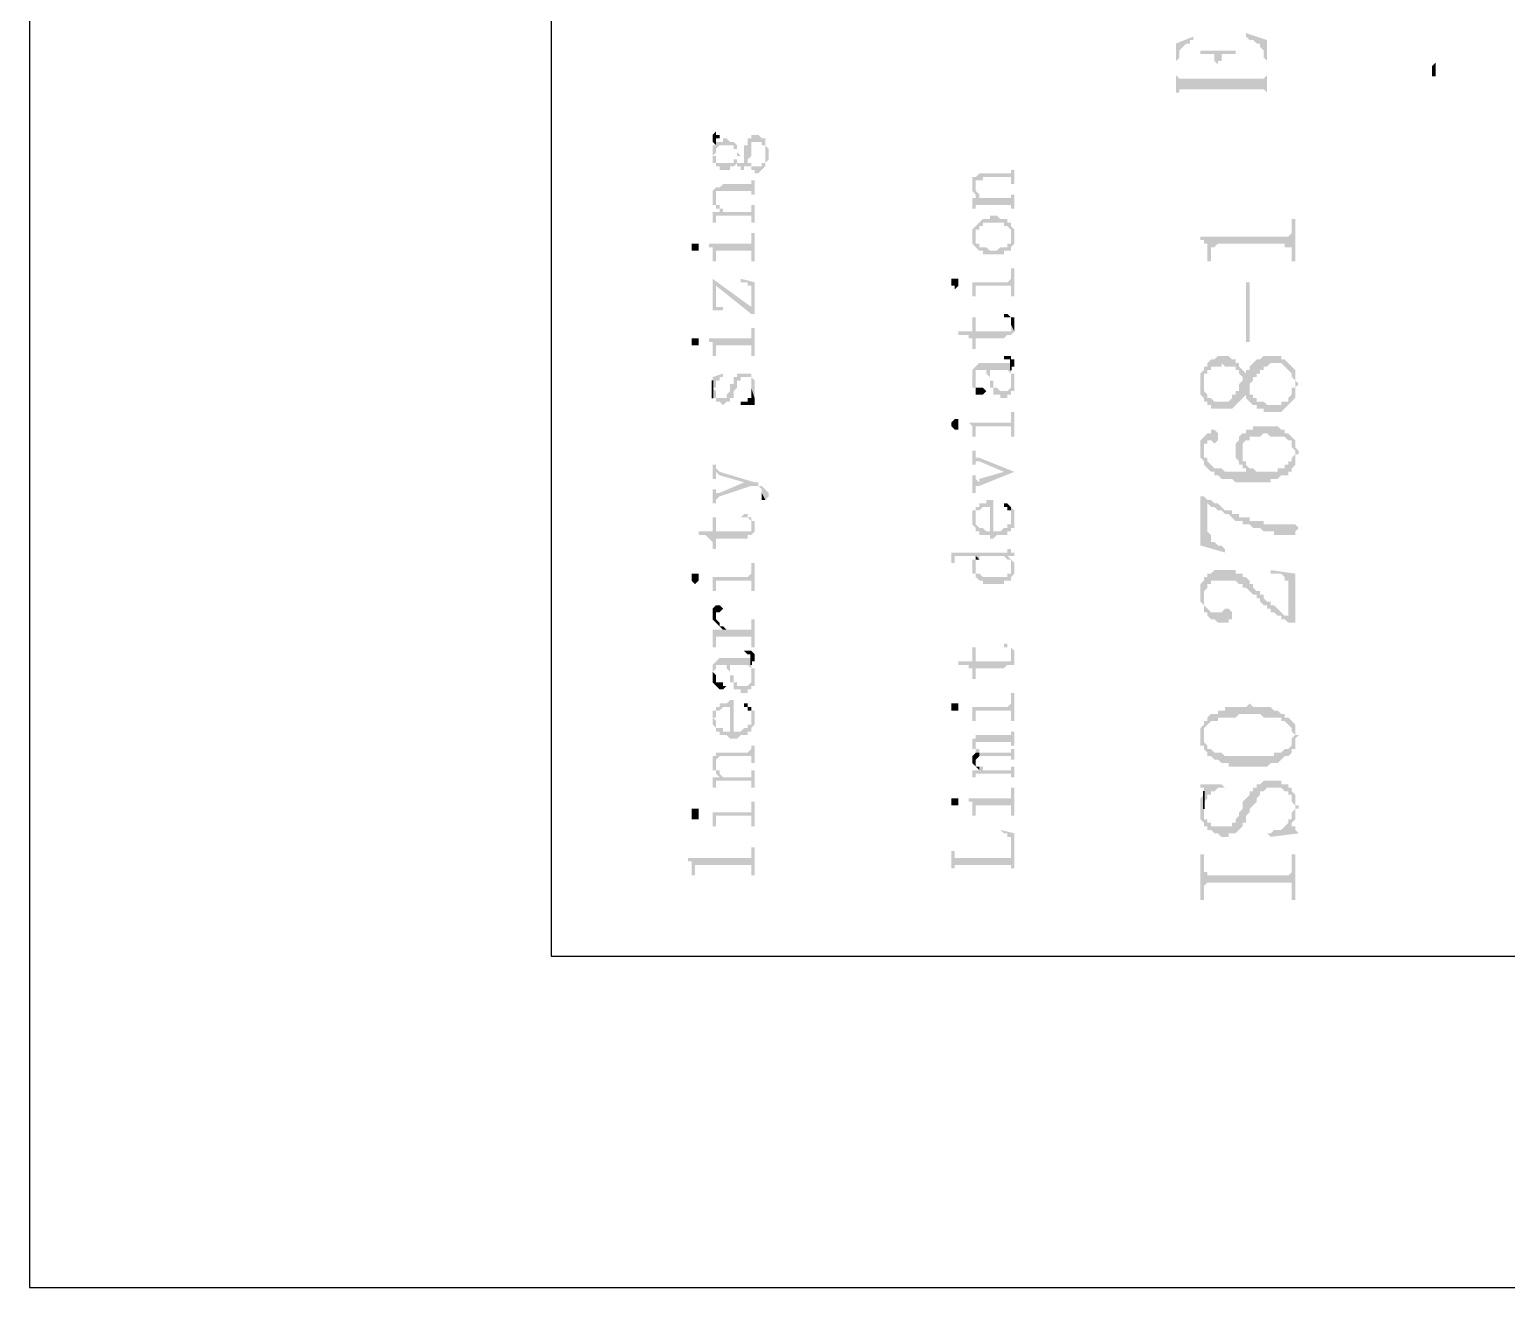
# Model space of a CAD drawing. Header units: millimetres. Extents: x 1448 to 2566, y 1057 to 1416.
# Drawn here: x 1692.69 to 1711.68, y 1118.56 to 1134.74 of the extents above; entities that cross this region are included whole.
import ezdxf

# ---------------------------------------------------------------- set-up
doc = ezdxf.new("R2010")
doc.units = ezdxf.units.MM

msp = doc.modelspace()

# ---------------------------------------------------------------- hatches: boundary and pattern name
at = {"transparency": 33554559}
for points in [[(1707.43166, 1134.55474), (1707.43166, 1133.87776), (1707.43166, 1134.32908), (1707.47679, 1134.37422), (1707.47679, 1134.46448), (1707.52192, 1134.50961), (1707.52192, 1134.50961), (1707.56705, 1134.55474), (1707.61219, 1134.55474), (1707.61219, 1134.59988), (1707.65732, 1134.59988), (1707.65732, 1134.64501)], [(1708.3343, 1134.64501), (1708.3343, 1134.64501), (1708.37943, 1134.59988), (1708.42457, 1134.59988), (1708.4697, 1134.55474), (1708.51483, 1134.55474), (1708.51483, 1134.50961), (1708.51483, 1134.50961), (1708.55996, 1134.46448), (1708.55996, 1134.37422), (1708.60509, 1134.32908), (1708.60509, 1133.87776), (1708.60509, 1134.59988), (1708.3343, 1134.69014)], [(1707.43166, 1133.92289), (1707.47679, 1133.92289), (1707.47679, 1133.96803), (1708.55996, 1133.96803), (1708.60509, 1133.92289), (1708.60509, 1134.14856), (1708.60509, 1134.14856), (1708.55996, 1134.10342), (1707.97324, 1134.10342), (1707.97324, 1134.28395), (1707.97324, 1134.10342), (1707.47679, 1134.10342), (1707.43166, 1134.14856), (1707.43166, 1134.32908)], [(1707.74758, 1134.46448), (1707.74758, 1134.41935), (1707.92811, 1134.41935), (1707.92811, 1134.37422), (1707.92811, 1134.32908), (1707.97324, 1134.28395), (1707.97324, 1134.10342), (1707.97324, 1134.32908), (1708.01838, 1134.32908), (1708.01838, 1134.41935), (1708.1989, 1134.41935), (1708.1989, 1134.46448)], [(1710.72631, 1134.26732), (1710.72631, 1134.13192), (1710.77144, 1134.13192), (1710.77144, 1134.35759), (1710.77144, 1134.31245)], [(1701.47421, 1133.38131), (1701.47421, 1133.33618), (1701.47421, 1133.29104), (1701.47421, 1133.29104), (1701.51934, 1133.24591), (1701.51934, 1133.33618), (1701.56447, 1133.33618), (1701.56447, 1133.38131), (1701.51934, 1133.38131), (1701.51934, 1133.42644), (1701.51934, 1133.42644), (1701.47421, 1133.38131)], [(1701.92553, 1133.33618), (1701.92553, 1133.02025), (1701.92553, 1133.06538), (1701.92553, 1133.06538), (1701.97066, 1133.11052), (1701.97066, 1133.15565), (1701.97066, 1133.20078), (1701.97066, 1133.24591), (1701.97066, 1133.29104), (1702.10606, 1133.29104), (1702.10606, 1133.24591), (1702.15119, 1133.24591), (1702.15119, 1133.20078), (1702.15119, 1133.15565), (1702.15119, 1133.29104), (1702.15119, 1133.33618), (1702.10606, 1133.33618), (1702.06093, 1133.38131), (1701.97066, 1133.38131), (1701.97066, 1133.33618)], [(1701.47421, 1133.02025), (1701.51934, 1133.02025), (1701.51934, 1132.97512), (1701.56447, 1132.97512), (1701.56447, 1132.92999), (1701.69987, 1132.92999), (1701.69987, 1132.97512), (1701.745, 1132.97512), (1701.79014, 1133.02025), (1701.79014, 1132.97512), (1701.83527, 1132.97512), (1701.83527, 1132.92999), (1701.8804, 1132.92999), (1701.8804, 1132.97512), (1701.92553, 1132.97512), (1701.92553, 1133.02025), (1701.92553, 1132.97512), (1701.97066, 1132.97512), (1701.97066, 1132.92999), (1702.0158, 1132.92999), (1702.0158, 1132.88485), (1702.06093, 1132.88485), (1702.10606, 1132.92999), (1702.10606, 1132.92999), (1702.15119, 1132.97512), (1702.15119, 1133.02025), (1702.15119, 1133.02025), (1702.19633, 1133.06538), (1702.19633, 1133.11052), (1702.19633, 1133.20078), (1702.19633, 1133.20078), (1702.15119, 1133.24591), (1702.15119, 1133.29104), (1702.15119, 1133.11052), (1702.15119, 1133.06538), (1702.15119, 1133.02025), (1702.10606, 1133.02025), (1702.10606, 1132.97512), (1701.97066, 1132.97512), (1701.97066, 1133.02025), (1701.92553, 1133.02025), (1701.92553, 1133.33618), (1701.92553, 1133.29104), (1701.92553, 1133.24591), (1701.8804, 1133.24591), (1701.8804, 1133.15565), (1701.8804, 1133.06538), (1701.8804, 1133.02025), (1701.79014, 1133.02025), (1701.79014, 1133.11052), (1701.79014, 1133.06538), (1701.745, 1133.06538), (1701.745, 1133.02025), (1701.51934, 1133.02025), (1701.51934, 1133.06538), (1701.51934, 1133.11052), (1701.47421, 1133.11052)], [(1701.47421, 1133.11052), (1701.47421, 1133.06538), (1701.47421, 1133.02025), (1701.47421, 1133.11052), (1701.47421, 1133.11052), (1701.51934, 1133.15565), (1701.51934, 1133.20078), (1701.51934, 1133.20078), (1701.56447, 1133.24591), (1701.745, 1133.24591), (1701.745, 1133.20078), (1701.79014, 1133.20078), (1701.79014, 1133.15565), (1701.79014, 1133.02025), (1701.79014, 1133.06538), (1701.79014, 1133.11052), (1701.83527, 1133.11052), (1701.79014, 1133.15565), (1701.79014, 1133.20078), (1701.79014, 1133.24591), (1701.79014, 1133.24591), (1701.745, 1133.29104), (1701.69987, 1133.29104), (1701.65474, 1133.33618), (1701.60961, 1133.33618), (1701.60961, 1133.29104), (1701.51934, 1133.29104), (1701.51934, 1133.33618), (1701.51934, 1133.24591), (1701.47421, 1133.24591), (1701.47421, 1133.20078), (1701.47421, 1133.15565), (1701.47421, 1133.15565)], [(1704.81399, 1132.74946), (1704.81399, 1132.70433), (1704.81399, 1132.65919), (1704.81399, 1132.65919), (1704.85912, 1132.61406), (1704.85912, 1132.56893), (1704.90426, 1132.56893), (1704.90426, 1132.61406), (1704.90426, 1132.61406), (1704.85912, 1132.65919), (1704.85912, 1132.70433), (1704.85912, 1132.83972), (1704.81399, 1132.83972), (1704.81399, 1132.79459)], [(1704.85912, 1132.83972), (1704.85912, 1132.70433), (1704.85912, 1132.74946), (1704.85912, 1132.79459), (1704.94939, 1132.79459), (1704.94939, 1132.83972), (1705.31045, 1132.83972), (1705.31045, 1132.79459), (1705.31045, 1132.74946), (1705.35558, 1132.74946), (1705.35558, 1132.92999), (1705.31045, 1132.92999), (1705.31045, 1132.88485), (1704.90426, 1132.88485), (1704.85912, 1132.83972)], [(1701.47421, 1132.56893), (1701.47421, 1132.5238), (1701.47421, 1132.47866), (1701.51934, 1132.47866), (1701.51934, 1132.43353), (1701.56447, 1132.43353), (1701.56447, 1132.3884), (1701.56447, 1132.43353), (1701.56447, 1132.47866), (1701.51934, 1132.47866), (1701.51934, 1132.5238), (1701.51934, 1132.56893), (1701.51934, 1132.70433), (1701.47421, 1132.65919), (1701.47421, 1132.61406), (1701.47421, 1132.61406)], [(1701.51934, 1132.70433), (1701.51934, 1132.56893), (1701.51934, 1132.61406), (1701.51934, 1132.65919), (1701.97066, 1132.65919), (1701.97066, 1132.61406), (1702.0158, 1132.61406), (1702.0158, 1132.79459), (1701.97066, 1132.79459), (1701.97066, 1132.74946), (1701.60961, 1132.74946), (1701.56447, 1132.70433)], [(1704.81399, 1132.56893), (1704.81399, 1132.5238), (1704.81399, 1132.47866), (1704.81399, 1132.43353), (1704.85912, 1132.43353), (1704.85912, 1132.47866), (1705.31045, 1132.47866), (1705.31045, 1132.43353), (1705.35558, 1132.43353), (1705.35558, 1132.61406), (1705.31045, 1132.61406), (1705.31045, 1132.56893), (1704.90426, 1132.56893)], [(1701.47421, 1132.3884), (1701.47421, 1132.34327), (1701.47421, 1132.253), (1701.51934, 1132.253), (1701.51934, 1132.34327), (1701.97066, 1132.34327), (1701.97066, 1132.29814), (1701.97066, 1132.253), (1702.0158, 1132.253), (1702.0158, 1132.47866), (1701.97066, 1132.47866), (1701.97066, 1132.43353), (1701.97066, 1132.3884), (1701.60961, 1132.3884), (1701.60961, 1132.43353), (1701.56447, 1132.43353), (1701.56447, 1132.3884)], [(1704.85912, 1132.20787), (1704.85912, 1132.07248), (1704.85912, 1132.11761), (1704.85912, 1132.16274), (1704.90426, 1132.16274), (1704.90426, 1132.20787), (1704.94939, 1132.20787), (1704.94939, 1132.253), (1705.22018, 1132.253), (1705.22018, 1132.20787), (1705.26531, 1132.20787), (1705.31045, 1132.16274), (1705.31045, 1132.11761), (1705.31045, 1132.07248), (1705.35558, 1131.98221), (1705.35558, 1132.02734), (1705.35558, 1132.07248), (1705.35558, 1132.11761), (1705.35558, 1132.16274), (1705.35558, 1132.16274), (1705.31045, 1132.20787), (1705.31045, 1132.253), (1705.26531, 1132.253), (1705.26531, 1132.29814), (1705.17505, 1132.29814), (1705.12992, 1132.34327), (1705.03965, 1132.34327), (1705.03965, 1132.29814), (1704.94939, 1132.29814), (1704.90426, 1132.253), (1704.90426, 1132.253), (1704.85912, 1132.20787)], [(1707.74758, 1132.07248), (1707.74758, 1132.02734), (1707.79271, 1132.02734), (1707.79271, 1131.98221), (1707.83785, 1131.98221), (1707.83785, 1131.84681), (1707.83785, 1131.75655), (1707.88298, 1131.75655), (1707.88298, 1131.93708), (1707.92811, 1131.93708), (1707.97324, 1131.98221), (1708.83075, 1131.98221), (1708.83075, 1131.93708), (1708.92102, 1131.93708), (1708.92102, 1131.84681), (1708.92102, 1131.75655), (1708.96615, 1131.75655), (1708.96615, 1132.29814), (1708.92102, 1132.29814), (1708.92102, 1132.11761), (1708.92102, 1132.11761), (1708.87589, 1132.07248), (1708.83075, 1132.07248)], [(1701.42908, 1131.98221), (1701.42908, 1131.93708), (1701.47421, 1131.93708), (1701.47421, 1131.89195), (1701.47421, 1131.84681), (1701.47421, 1131.75655), (1701.51934, 1131.75655), (1701.51934, 1131.84681), (1701.51934, 1131.89195), (1701.97066, 1131.89195), (1701.97066, 1131.75655), (1702.0158, 1131.75655), (1702.0158, 1132.11761), (1701.97066, 1132.11761), (1701.97066, 1131.98221), (1701.92553, 1131.98221)], [(1704.81399, 1132.07248), (1704.81399, 1132.02734), (1704.81399, 1131.98221), (1704.81399, 1131.98221), (1704.85912, 1131.93708), (1704.85912, 1131.93708), (1704.90426, 1131.89195), (1704.94939, 1131.89195), (1704.94939, 1131.84681), (1705.22018, 1131.84681), (1705.22018, 1131.89195), (1705.31045, 1131.89195), (1705.31045, 1131.93708), (1705.31045, 1131.93708), (1705.35558, 1131.98221), (1705.31045, 1132.07248), (1705.31045, 1132.02734), (1705.31045, 1131.98221), (1705.26531, 1131.98221), (1705.26531, 1131.93708), (1705.17505, 1131.93708), (1705.12992, 1131.89195), (1705.03965, 1131.89195), (1704.99452, 1131.93708), (1704.90426, 1131.93708), (1704.90426, 1131.98221), (1704.85912, 1131.98221), (1704.85912, 1132.02734), (1704.85912, 1132.07248), (1704.85912, 1132.20787), (1704.81399, 1132.16274), (1704.81399, 1132.11761), (1704.81399, 1132.11761)], [(1701.20342, 1131.93708), (1701.20342, 1131.89195), (1701.29368, 1131.89195), (1701.29368, 1131.93708), (1701.29368, 1131.98221), (1701.20342, 1131.98221)], [(1704.76886, 1131.48576), (1704.81399, 1131.48576), (1704.81399, 1131.44062), (1704.81399, 1131.39549), (1704.81399, 1131.35036), (1704.81399, 1131.30523), (1704.85912, 1131.30523), (1704.85912, 1131.39549), (1704.85912, 1131.44062), (1705.31045, 1131.44062), (1705.31045, 1131.30523), (1705.35558, 1131.30523), (1705.35558, 1131.66629), (1705.31045, 1131.66629), (1705.31045, 1131.53089), (1705.31045, 1131.53089), (1705.26531, 1131.48576)], [(1701.47421, 1131.53089), (1701.51934, 1131.44062), (1701.97066, 1131.07957), (1701.97066, 1131.16983)], [(1701.47421, 1131.53089), (1701.47421, 1131.1247), (1701.65474, 1131.1247), (1701.60961, 1131.1247), (1701.60961, 1131.16983), (1701.51934, 1131.16983), (1701.51934, 1131.21496), (1701.51934, 1131.44062)], [(1701.83527, 1131.53089), (1701.83527, 1131.48576), (1701.92553, 1131.48576), (1701.92553, 1131.44062), (1701.97066, 1131.44062), (1701.97066, 1131.39549), (1701.97066, 1131.07957), (1702.0158, 1131.07957), (1702.0158, 1131.48576)], [(1704.5432, 1131.48576), (1704.5432, 1131.44062), (1704.58833, 1131.44062), (1704.58833, 1131.39549), (1704.58833, 1131.39549), (1704.63346, 1131.44062), (1704.63346, 1131.48576), (1704.63346, 1131.53089), (1704.5432, 1131.53089)], [(1708.37943, 1130.71851), (1708.37943, 1131.48576), (1708.3343, 1131.48576), (1708.3343, 1130.71851)], [(1701.42908, 1130.76364), (1701.42908, 1130.71851), (1701.47421, 1130.71851), (1701.47421, 1130.67338), (1701.47421, 1130.62825), (1701.47421, 1130.53798), (1701.51934, 1130.53798), (1701.51934, 1130.67338), (1701.97066, 1130.67338), (1701.97066, 1130.53798), (1702.0158, 1130.53798), (1702.0158, 1130.89904), (1701.97066, 1130.89904), (1701.97066, 1130.76364), (1701.92553, 1130.76364)], [(1704.63346, 1130.85391), (1704.63346, 1130.80877), (1704.76886, 1130.80877), (1704.76886, 1130.76364), (1704.81399, 1130.76364), (1704.81399, 1130.71851), (1704.81399, 1130.62825), (1704.85912, 1130.62825), (1704.85912, 1130.76364), (1705.22018, 1130.76364), (1705.26531, 1130.80877), (1705.31045, 1130.80877), (1705.35558, 1130.85391), (1705.31045, 1130.94417), (1705.31045, 1130.89904), (1705.31045, 1130.85391), (1704.85912, 1130.85391), (1704.85912, 1131.03444), (1704.81399, 1131.03444), (1704.81399, 1130.85391)], [(1705.22018, 1131.03444), (1705.31045, 1131.03444), (1705.31045, 1130.9893), (1705.31045, 1130.94417), (1705.31045, 1130.94417), (1705.35558, 1130.85391), (1705.35558, 1130.94417), (1705.35558, 1130.9893), (1705.35558, 1131.03444), (1705.31045, 1131.03444), (1705.26531, 1131.07957), (1705.22018, 1131.07957)], [(1701.20342, 1130.71851), (1701.20342, 1130.67338), (1701.29368, 1130.67338), (1701.29368, 1130.71851), (1701.29368, 1130.76364), (1701.20342, 1130.76364)], [(1705.22018, 1130.53798), (1705.22018, 1130.49285), (1705.31045, 1130.49285), (1705.31045, 1130.40258), (1705.35558, 1130.40258), (1705.35558, 1130.44772), (1705.35558, 1130.49285), (1705.31045, 1130.49285), (1705.31045, 1130.53798), (1705.26531, 1130.53798)], [(1707.74758, 1130.17692), (1707.74758, 1130.04153), (1707.79271, 1129.9964), (1707.79271, 1129.95126), (1707.83785, 1129.95126), (1707.83785, 1129.90613), (1707.88298, 1129.90613), (1707.88298, 1129.861), (1708.15377, 1129.861), (1708.1989, 1129.90613), (1708.1989, 1129.90613), (1708.24404, 1129.95126), (1708.24404, 1129.95126), (1708.28917, 1129.9964), (1708.28917, 1129.9964), (1708.3343, 1130.04153), (1708.3343, 1129.9964), (1708.37943, 1130.08666), (1708.37943, 1130.13179), (1708.37943, 1130.17692), (1708.42457, 1130.22206), (1708.42457, 1130.26719), (1708.4697, 1130.26719), (1708.4697, 1130.31232), (1708.51483, 1130.31232), (1708.51483, 1130.35745), (1708.55996, 1130.35745), (1708.55996, 1130.40258), (1708.60509, 1130.40258), (1708.65023, 1130.44772), (1708.78562, 1130.44772), (1708.83075, 1130.40258), (1708.83075, 1130.40258), (1708.87589, 1130.35745), (1708.87589, 1130.35745), (1708.92102, 1130.31232), (1708.92102, 1130.26719), (1708.96615, 1130.22206), (1708.96615, 1129.9964), (1708.96615, 1130.08666), (1708.96615, 1130.13179), (1709.01128, 1130.17692), (1708.96615, 1130.22206), (1708.96615, 1130.31232), (1708.96615, 1130.35745), (1708.92102, 1130.40258), (1708.92102, 1130.40258), (1708.87589, 1130.44772), (1708.87589, 1130.44772), (1708.83075, 1130.49285), (1708.78562, 1130.49285), (1708.78562, 1130.53798), (1708.55996, 1130.53798), (1708.51483, 1130.49285), (1708.4697, 1130.49285), (1708.42457, 1130.44772), (1708.42457, 1130.44772), (1708.37943, 1130.40258), (1708.37943, 1130.35745), (1708.3343, 1130.35745), (1708.3343, 1130.31232), (1708.3343, 1130.31232), (1708.28917, 1130.35745), (1708.28917, 1130.22206), (1708.28917, 1130.22206), (1708.24404, 1130.17692), (1708.24404, 1130.08666), (1708.1989, 1130.08666), (1708.1989, 1130.04153), (1708.15377, 1130.04153), (1708.15377, 1129.9964), (1708.10864, 1129.95126), (1707.92811, 1129.95126), (1707.88298, 1129.9964), (1707.83785, 1129.9964), (1707.83785, 1130.04153), (1707.83785, 1130.04153), (1707.79271, 1130.08666), (1707.79271, 1130.13179), (1707.79271, 1130.35745), (1707.79271, 1130.35745), (1707.74758, 1130.31232), (1707.74758, 1130.22206)], [(1707.79271, 1130.35745), (1707.79271, 1130.17692), (1707.79271, 1130.31232), (1707.83785, 1130.31232), (1707.83785, 1130.35745), (1707.88298, 1130.35745), (1707.88298, 1130.40258), (1708.01838, 1130.40258), (1708.01838, 1130.44772), (1708.06351, 1130.40258), (1708.1989, 1130.40258), (1708.1989, 1130.35745), (1708.24404, 1130.35745), (1708.24404, 1130.31232), (1708.28917, 1130.26719), (1708.28917, 1130.35745), (1708.28917, 1130.35745), (1708.24404, 1130.40258), (1708.24404, 1130.44772), (1708.1989, 1130.44772), (1708.1989, 1130.49285), (1708.15377, 1130.49285), (1708.10864, 1130.53798), (1707.97324, 1130.53798), (1707.92811, 1130.49285), (1707.88298, 1130.49285), (1707.83785, 1130.44772), (1707.83785, 1130.40258), (1707.79271, 1130.40258)], [(1704.81399, 1130.26719), (1704.81399, 1130.22206), (1704.81399, 1130.17692), (1704.81399, 1130.13179), (1704.85912, 1130.13179), (1704.85912, 1130.26719), (1704.85912, 1130.31232), (1704.85912, 1130.35745), (1704.99452, 1130.35745), (1704.99452, 1130.31232), (1704.99452, 1130.31232), (1705.03965, 1130.26719), (1705.03965, 1130.22206), (1705.03965, 1130.35745), (1705.26531, 1130.35745), (1705.31045, 1130.31232), (1705.31045, 1130.26719), (1705.31045, 1130.22206), (1705.31045, 1130.17692), (1705.35558, 1130.31232), (1705.31045, 1130.31232), (1705.31045, 1130.35745), (1705.31045, 1130.44772), (1704.90426, 1130.44772), (1704.85912, 1130.40258), (1704.85912, 1130.40258), (1704.81399, 1130.35745), (1704.81399, 1130.31232)], [(1705.03965, 1130.22206), (1705.03965, 1130.17692), (1705.03965, 1130.13179), (1705.08478, 1130.13179), (1705.08478, 1130.08666), (1705.08478, 1130.04153), (1705.17505, 1130.04153), (1705.17505, 1129.9964), (1705.26531, 1129.9964), (1705.26531, 1130.04153), (1705.31045, 1130.04153), (1705.31045, 1130.08666), (1705.35558, 1130.08666), (1705.35558, 1130.13179), (1705.35558, 1130.17692), (1705.35558, 1130.22206), (1705.35558, 1130.26719), (1705.35558, 1130.31232), (1705.31045, 1130.17692), (1705.31045, 1130.13179), (1705.31045, 1130.13179), (1705.26531, 1130.08666), (1705.17505, 1130.08666), (1705.12992, 1130.13179), (1705.08478, 1130.13179), (1705.08478, 1130.17692), (1705.08478, 1130.22206), (1705.03965, 1130.22206), (1705.03965, 1130.26719), (1705.03965, 1130.35745), (1705.03965, 1130.35745)], [(1701.47421, 1129.9964), (1701.51934, 1129.9964), (1701.51934, 1129.95126), (1701.56447, 1129.95126), (1701.60961, 1129.90613), (1701.60961, 1129.90613), (1701.65474, 1129.95126), (1701.69987, 1129.95126), (1701.69987, 1129.9964), (1701.745, 1129.9964), (1701.745, 1130.04153), (1701.745, 1130.08666), (1701.745, 1130.08666), (1701.79014, 1130.13179), (1701.79014, 1130.17692), (1701.79014, 1130.22206), (1701.83527, 1130.22206), (1701.83527, 1130.26719), (1701.97066, 1130.26719), (1701.97066, 1130.22206), (1701.97066, 1130.17692), (1701.97066, 1130.13179), (1702.0158, 1129.9964), (1702.0158, 1130.04153), (1702.0158, 1130.08666), (1702.0158, 1130.13179), (1702.0158, 1130.17692), (1702.0158, 1130.22206), (1702.0158, 1130.22206), (1701.97066, 1130.26719), (1701.97066, 1130.31232), (1701.79014, 1130.31232), (1701.79014, 1130.26719), (1701.745, 1130.26719), (1701.745, 1130.22206), (1701.745, 1130.17692), (1701.69987, 1130.17692), (1701.69987, 1130.13179), (1701.69987, 1130.08666), (1701.69987, 1130.08666), (1701.65474, 1130.04153), (1701.65474, 1129.9964), (1701.51934, 1129.9964), (1701.51934, 1130.04153), (1701.51934, 1130.08666), (1701.47421, 1130.13179)], [(1701.47421, 1130.26719), (1701.47421, 1129.9964), (1701.47421, 1130.13179), (1701.51934, 1130.13179), (1701.51934, 1130.17692), (1701.51934, 1130.22206), (1701.56447, 1130.22206), (1701.56447, 1130.26719), (1701.60961, 1130.26719), (1701.60961, 1130.31232)], [(1704.85912, 1130.13179), (1704.85912, 1130.08666), (1704.85912, 1130.04153), (1704.94939, 1130.04153), (1704.99452, 1130.08666), (1704.99452, 1130.08666), (1704.94939, 1130.13179), (1704.85912, 1130.13179), (1704.85912, 1130.17692), (1704.85912, 1130.26719)], [(1708.3343, 1129.9964), (1708.37943, 1129.95126), (1708.37943, 1129.95126), (1708.42457, 1129.90613), (1708.4697, 1129.90613), (1708.4697, 1129.861), (1708.55996, 1129.861), (1708.55996, 1129.81587), (1708.78562, 1129.81587), (1708.83075, 1129.861), (1708.83075, 1129.861), (1708.87589, 1129.90613), (1708.87589, 1129.90613), (1708.92102, 1129.95126), (1708.92102, 1129.95126), (1708.96615, 1129.9964), (1708.96615, 1130.17692), (1708.96615, 1130.13179), (1708.92102, 1130.13179), (1708.92102, 1130.04153), (1708.87589, 1129.9964), (1708.87589, 1129.95126), (1708.78562, 1129.95126), (1708.78562, 1129.90613), (1708.60509, 1129.90613), (1708.55996, 1129.95126), (1708.4697, 1129.95126), (1708.4697, 1129.9964), (1708.42457, 1129.9964), (1708.42457, 1130.04153), (1708.37943, 1130.04153), (1708.37943, 1130.08666)], [(1701.83527, 1129.95126), (1701.83527, 1129.90613), (1702.0158, 1129.90613), (1702.0158, 1129.95126), (1702.0158, 1129.9964), (1701.97066, 1130.13179), (1701.97066, 1130.08666), (1701.97066, 1130.04153), (1701.97066, 1129.9964), (1701.92553, 1129.9964), (1701.92553, 1129.95126), (1701.8804, 1129.95126)], [(1704.76886, 1129.68047), (1704.76886, 1129.68047), (1704.81399, 1129.63534), (1704.81399, 1129.59021), (1704.81399, 1129.54507), (1704.81399, 1129.49994), (1704.85912, 1129.49994), (1704.85912, 1129.59021), (1704.85912, 1129.63534), (1705.31045, 1129.63534), (1705.31045, 1129.59021), (1705.31045, 1129.49994), (1705.35558, 1129.49994), (1705.35558, 1129.81587), (1705.31045, 1129.81587), (1705.31045, 1129.7256), (1705.31045, 1129.68047), (1705.26531, 1129.68047)], [(1704.5432, 1129.63534), (1704.5432, 1129.63534), (1704.58833, 1129.59021), (1704.63346, 1129.59021), (1704.63346, 1129.63534), (1704.63346, 1129.68047), (1704.63346, 1129.7256), (1704.58833, 1129.7256), (1704.5432, 1129.68047), (1704.5432, 1129.68047)], [(1707.79271, 1129.49994), (1707.79271, 1129.31941), (1707.79271, 1129.40968), (1707.83785, 1129.40968), (1707.83785, 1129.45481), (1707.88298, 1129.45481), (1707.92811, 1129.40968), (1707.92811, 1129.40968), (1707.97324, 1129.45481), (1707.97324, 1129.54507), (1707.97324, 1129.54507), (1707.92811, 1129.59021), (1707.88298, 1129.59021), (1707.88298, 1129.54507), (1707.83785, 1129.54507)], [(1708.1989, 1129.31941), (1708.1989, 1129.27428), (1708.1989, 1129.22915), (1708.24404, 1129.18402), (1708.24404, 1129.13888), (1708.28917, 1129.13888), (1708.28917, 1129.36454), (1708.28917, 1129.40968), (1708.3343, 1129.45481), (1708.37943, 1129.45481), (1708.37943, 1129.49994), (1708.51483, 1129.49994), (1708.55996, 1129.54507), (1708.60509, 1129.54507), (1708.65023, 1129.49994), (1708.83075, 1129.49994), (1708.87589, 1129.45481), (1708.92102, 1129.45481), (1708.92102, 1129.36454), (1708.96615, 1129.31941), (1708.96615, 1129.13888), (1708.96615, 1129.27428), (1709.01128, 1129.27428), (1709.01128, 1129.31941), (1708.96615, 1129.36454), (1708.96615, 1129.45481), (1708.92102, 1129.49994), (1708.92102, 1129.49994), (1708.87589, 1129.54507), (1708.83075, 1129.54507), (1708.83075, 1129.59021), (1708.78562, 1129.59021), (1708.74049, 1129.63534), (1708.42457, 1129.63534), (1708.42457, 1129.59021), (1708.3343, 1129.59021), (1708.3343, 1129.54507), (1708.28917, 1129.54507), (1708.24404, 1129.49994), (1708.24404, 1129.45481), (1708.1989, 1129.40968), (1708.1989, 1129.36454)], [(1707.74758, 1129.36454), (1707.74758, 1129.27428), (1707.74758, 1129.22915), (1707.79271, 1129.18402), (1707.79271, 1129.13888), (1707.83785, 1129.09375), (1707.83785, 1129.09375), (1707.88298, 1129.04862), (1707.92811, 1129.04862), (1707.92811, 1129.00349), (1707.97324, 1129.00349), (1708.01838, 1128.95836), (1708.15377, 1128.95836), (1708.1989, 1128.91322), (1708.65023, 1128.91322), (1708.65023, 1128.95836), (1708.74049, 1128.95836), (1708.78562, 1129.00349), (1708.87589, 1129.00349), (1708.87589, 1129.04862), (1708.92102, 1129.04862), (1708.92102, 1129.09375), (1708.96615, 1129.13888), (1708.96615, 1129.31941), (1708.96615, 1129.27428), (1708.92102, 1129.22915), (1708.92102, 1129.18402), (1708.87589, 1129.18402), (1708.87589, 1129.13888), (1708.83075, 1129.13888), (1708.83075, 1129.09375), (1708.74049, 1129.09375), (1708.74049, 1129.04862), (1708.4697, 1129.04862), (1708.42457, 1129.09375), (1708.37943, 1129.04862), (1708.06351, 1129.04862), (1708.01838, 1129.09375), (1707.92811, 1129.09375), (1707.88298, 1129.13888), (1707.88298, 1129.13888), (1707.83785, 1129.18402), (1707.83785, 1129.22915), (1707.79271, 1129.22915), (1707.79271, 1129.31941), (1707.79271, 1129.49994), (1707.74758, 1129.45481), (1707.74758, 1129.40968), (1707.74758, 1129.40968)], [(1704.81399, 1129.31941), (1704.81399, 1129.13888), (1704.85912, 1129.13888), (1704.85912, 1129.18402), (1704.90426, 1129.18402), (1705.22018, 1129.04862), (1705.35558, 1129.04862), (1704.90426, 1129.22915), (1704.85912, 1129.22915), (1704.85912, 1129.27428), (1704.85912, 1129.31941)], [(1708.28917, 1129.13888), (1708.28917, 1129.09375), (1708.3343, 1129.09375), (1708.3343, 1129.04862), (1708.37943, 1129.04862), (1708.42457, 1129.09375), (1708.37943, 1129.09375), (1708.3343, 1129.13888), (1708.3343, 1129.18402), (1708.28917, 1129.18402), (1708.28917, 1129.22915), (1708.28917, 1129.31941)], [(1701.47421, 1129.13888), (1701.47421, 1128.95836), (1701.51934, 1128.95836), (1701.51934, 1129.00349), (1701.51934, 1129.04862), (1701.56447, 1129.00349), (1701.8804, 1128.91322), (1701.8804, 1128.91322), (1701.97066, 1128.86809), (1702.06093, 1128.86809), (1702.10606, 1128.82296), (1702.10606, 1128.77783), (1702.15119, 1128.68756), (1702.15119, 1128.68756), (1702.19633, 1128.73269), (1702.19633, 1128.77783), (1702.19633, 1128.77783), (1702.15119, 1128.82296), (1702.15119, 1128.82296), (1702.10606, 1128.86809), (1702.06093, 1128.86809), (1702.06093, 1128.91322), (1702.0158, 1128.91322), (1701.56447, 1129.04862), (1701.51934, 1129.09375), (1701.51934, 1129.13888), (1701.51934, 1129.13888)], [(1704.81399, 1129.00349), (1704.81399, 1128.77783), (1704.85912, 1128.77783), (1704.85912, 1128.82296), (1704.85912, 1128.86809), (1704.90426, 1128.86809), (1705.35558, 1129.04862), (1705.22018, 1129.04862), (1704.90426, 1128.95836), (1704.90426, 1128.91322), (1704.85912, 1128.95836), (1704.85912, 1129.00349)], [(1701.47421, 1128.82296), (1701.47421, 1128.64243), (1701.51934, 1128.64243), (1701.51934, 1128.68756), (1701.51934, 1128.68756), (1701.56447, 1128.73269), (1701.97066, 1128.86809), (1701.8804, 1128.91322), (1701.56447, 1128.77783), (1701.51934, 1128.77783), (1701.51934, 1128.82296), (1701.51934, 1128.82296)], [(1702.10606, 1128.73269), (1702.10606, 1128.68756), (1702.15119, 1128.68756), (1702.10606, 1128.77783)], [(1704.81399, 1128.55217), (1704.85912, 1128.4619), (1704.85912, 1128.50703), (1704.85912, 1128.55217), (1704.90426, 1128.55217), (1704.94939, 1128.5973), (1705.03965, 1128.5973), (1705.03965, 1128.19111), (1705.08478, 1128.19111), (1705.12992, 1128.23624), (1705.26531, 1128.23624), (1705.26531, 1128.28137), (1705.31045, 1128.28137), (1705.31045, 1128.32651), (1705.35558, 1128.32651), (1705.35558, 1128.37164), (1705.35558, 1128.41677), (1705.35558, 1128.4619), (1705.35558, 1128.50703), (1705.35558, 1128.55217), (1705.35558, 1128.55217), (1705.31045, 1128.5973), (1705.31045, 1128.4619), (1705.31045, 1128.41677), (1705.31045, 1128.37164), (1705.26531, 1128.37164), (1705.26531, 1128.32651), (1705.22018, 1128.32651), (1705.17505, 1128.28137), (1705.08478, 1128.28137), (1705.08478, 1128.68756), (1704.99452, 1128.68756), (1704.99452, 1128.64243), (1704.90426, 1128.64243), (1704.90426, 1128.5973), (1704.85912, 1128.5973), (1704.85912, 1128.55217)], [(1705.22018, 1128.64243), (1705.22018, 1128.5973), (1705.26531, 1128.5973), (1705.26531, 1128.55217), (1705.31045, 1128.55217), (1705.31045, 1128.50703), (1705.31045, 1128.4619), (1705.31045, 1128.5973), (1705.31045, 1128.5973), (1705.26531, 1128.64243)], [(1707.74758, 1128.73269), (1707.74758, 1128.10084), (1708.06351, 1128.01058), (1708.06351, 1128.05571), (1708.01838, 1128.10084), (1707.97324, 1128.10084), (1707.92811, 1128.14598), (1707.88298, 1128.14598), (1707.88298, 1128.23624), (1707.83785, 1128.28137), (1707.83785, 1128.68756), (1707.79271, 1128.73269)], [(1707.83785, 1128.68756), (1707.83785, 1128.64243), (1707.88298, 1128.5973), (1707.92811, 1128.5973), (1707.97324, 1128.55217), (1708.01838, 1128.55217), (1708.06351, 1128.50703), (1708.10864, 1128.50703), (1708.15377, 1128.4619), (1708.15377, 1128.4619), (1708.1989, 1128.41677), (1708.28917, 1128.41677), (1708.28917, 1128.37164), (1708.37943, 1128.37164), (1708.42457, 1128.32651), (1708.51483, 1128.32651), (1708.55996, 1128.28137), (1708.69536, 1128.28137), (1708.69536, 1128.23624), (1708.96615, 1128.23624), (1708.96615, 1128.28137), (1709.01128, 1128.32651), (1708.96615, 1128.37164), (1708.55996, 1128.37164), (1708.55996, 1128.41677), (1708.37943, 1128.41677), (1708.37943, 1128.4619), (1708.24404, 1128.4619), (1708.24404, 1128.50703), (1708.15377, 1128.50703), (1708.15377, 1128.55217), (1708.06351, 1128.55217), (1708.01838, 1128.5973), (1708.01838, 1128.5973), (1707.97324, 1128.64243), (1707.92811, 1128.64243), (1707.88298, 1128.68756)], [(1701.29368, 1128.28137), (1701.29368, 1128.23624), (1701.38395, 1128.23624), (1701.42908, 1128.19111), (1701.42908, 1128.19111), (1701.47421, 1128.14598), (1701.47421, 1128.05571), (1701.51934, 1128.05571), (1701.51934, 1128.19111), (1701.92553, 1128.19111), (1701.92553, 1128.23624), (1701.97066, 1128.23624), (1701.97066, 1128.37164), (1701.97066, 1128.32651), (1701.97066, 1128.28137), (1701.51934, 1128.28137), (1701.51934, 1128.4619), (1701.47421, 1128.4619), (1701.47421, 1128.28137)], [(1701.83527, 1128.4619), (1701.92553, 1128.4619), (1701.97066, 1128.41677), (1701.97066, 1128.37164), (1701.97066, 1128.23624), (1702.0158, 1128.28137), (1702.0158, 1128.32651), (1702.0158, 1128.41677), (1701.97066, 1128.41677), (1701.97066, 1128.4619), (1701.92553, 1128.4619), (1701.92553, 1128.50703), (1701.8804, 1128.50703)], [(1704.81399, 1128.4619), (1704.81399, 1128.41677), (1704.81399, 1128.37164), (1704.81399, 1128.37164), (1704.85912, 1128.32651), (1704.85912, 1128.28137), (1704.90426, 1128.28137), (1704.90426, 1128.23624), (1705.03965, 1128.23624), (1705.03965, 1128.19111), (1705.03965, 1128.28137), (1704.99452, 1128.28137), (1704.94939, 1128.32651), (1704.90426, 1128.32651), (1704.85912, 1128.37164), (1704.85912, 1128.41677), (1704.85912, 1128.4619), (1704.81399, 1128.55217), (1704.81399, 1128.50703)], [(1704.49807, 1128.01058), (1704.5432, 1128.01058), (1704.5432, 1127.96545), (1704.5432, 1127.87518), (1704.58833, 1127.87518), (1704.58833, 1127.92032), (1704.58833, 1127.96545), (1704.85912, 1127.96545), (1704.90426, 1127.92032), (1704.90426, 1127.96545), (1705.22018, 1127.96545), (1705.26531, 1127.92032), (1705.26531, 1127.96545), (1705.35558, 1127.96545), (1705.35558, 1128.01058), (1705.31045, 1128.01058), (1705.31045, 1128.05571), (1705.31045, 1128.10084), (1705.31045, 1128.05571), (1705.26531, 1128.05571), (1705.26531, 1128.01058)], [(1701.42908, 1127.69465), (1701.47421, 1127.69465), (1701.47421, 1127.64952), (1701.47421, 1127.55926), (1701.47421, 1127.51413), (1701.51934, 1127.51413), (1701.51934, 1127.60439), (1701.51934, 1127.64952), (1701.97066, 1127.64952), (1701.97066, 1127.51413), (1702.0158, 1127.51413), (1702.0158, 1127.87518), (1701.97066, 1127.87518), (1701.97066, 1127.73979), (1701.97066, 1127.73979), (1701.92553, 1127.69465)], [(1704.81399, 1127.83005), (1704.81399, 1127.78492), (1704.81399, 1127.73979), (1704.85912, 1127.73979), (1704.85912, 1127.69465), (1704.85912, 1127.69465), (1704.90426, 1127.64952), (1704.94939, 1127.64952), (1704.94939, 1127.60439), (1705.22018, 1127.60439), (1705.22018, 1127.64952), (1705.31045, 1127.64952), (1705.31045, 1127.69465), (1705.31045, 1127.83005), (1705.31045, 1127.78492), (1705.31045, 1127.73979), (1705.26531, 1127.73979), (1705.26531, 1127.69465), (1704.94939, 1127.69465), (1704.90426, 1127.73979), (1704.85912, 1127.73979), (1704.85912, 1127.78492), (1704.85912, 1127.92032), (1704.81399, 1127.92032), (1704.81399, 1127.87518)], [(1704.85912, 1127.92032), (1704.85912, 1127.83005), (1704.85912, 1127.87518), (1704.85912, 1127.92032), (1704.90426, 1127.92032), (1704.85912, 1127.96545), (1704.85912, 1127.96545)], [(1705.26531, 1127.92032), (1705.31045, 1127.92032), (1705.31045, 1127.87518), (1705.31045, 1127.83005), (1705.31045, 1127.69465), (1705.35558, 1127.73979), (1705.35558, 1127.78492), (1705.35558, 1127.83005), (1705.35558, 1127.87518), (1705.35558, 1127.87518), (1705.31045, 1127.92032), (1705.31045, 1127.92032), (1705.26531, 1127.96545), (1705.26531, 1127.96545)], [(1701.20342, 1127.69465), (1701.20342, 1127.64952), (1701.20342, 1127.64952), (1701.24855, 1127.60439), (1701.24855, 1127.60439), (1701.29368, 1127.64952), (1701.29368, 1127.69465), (1701.29368, 1127.73979), (1701.20342, 1127.73979)], [(1707.74758, 1127.46899), (1707.74758, 1127.37873), (1707.74758, 1127.37873), (1707.79271, 1127.3336), (1707.79271, 1127.28847), (1707.79271, 1127.46899), (1707.79271, 1127.51413), (1707.83785, 1127.55926), (1707.83785, 1127.60439), (1707.88298, 1127.60439), (1707.88298, 1127.64952), (1708.1989, 1127.64952), (1708.24404, 1127.60439), (1708.28917, 1127.60439), (1708.28917, 1127.55926), (1708.3343, 1127.55926), (1708.37943, 1127.51413), (1708.37943, 1127.51413), (1708.42457, 1127.46899), (1708.4697, 1127.46899), (1708.4697, 1127.42386), (1708.51483, 1127.42386), (1708.51483, 1127.37873), (1708.55996, 1127.3336), (1708.60509, 1127.3336), (1708.60509, 1127.28847), (1708.65023, 1127.28847), (1708.65023, 1127.24333), (1708.69536, 1127.24333), (1708.74049, 1127.1982), (1708.78562, 1127.1982), (1708.78562, 1127.15307), (1708.83075, 1127.15307), (1708.87589, 1127.10794), (1708.87589, 1127.1982), (1708.83075, 1127.1982), (1708.78562, 1127.24333), (1708.78562, 1127.24333), (1708.74049, 1127.28847), (1708.69536, 1127.3336), (1708.65023, 1127.3336), (1708.65023, 1127.37873), (1708.60509, 1127.37873), (1708.55996, 1127.42386), (1708.55996, 1127.46899), (1708.51483, 1127.46899), (1708.51483, 1127.51413), (1708.4697, 1127.51413), (1708.42457, 1127.55926), (1708.42457, 1127.60439), (1708.37943, 1127.60439), (1708.37943, 1127.64952), (1708.3343, 1127.69465), (1708.28917, 1127.69465), (1708.28917, 1127.73979), (1708.1989, 1127.73979), (1708.1989, 1127.78492), (1707.92811, 1127.78492), (1707.88298, 1127.73979), (1707.83785, 1127.73979), (1707.83785, 1127.69465), (1707.79271, 1127.69465), (1707.79271, 1127.64952), (1707.79271, 1127.64952), (1707.74758, 1127.60439), (1707.74758, 1127.55926), (1707.74758, 1127.51413)], [(1708.65023, 1127.78492), (1708.65023, 1127.73979), (1708.78562, 1127.73979), (1708.83075, 1127.69465), (1708.83075, 1127.64952), (1708.87589, 1127.64952), (1708.87589, 1127.10794), (1708.96615, 1127.10794), (1708.96615, 1127.73979)], [(1701.47421, 1127.24333), (1701.47421, 1127.1982), (1701.47421, 1127.15307), (1701.47421, 1127.15307), (1701.51934, 1127.10794), (1701.51934, 1127.1982), (1701.51934, 1127.24333), (1701.56447, 1127.24333), (1701.60961, 1127.28847), (1701.60961, 1127.28847), (1701.56447, 1127.3336), (1701.51934, 1127.3336), (1701.47421, 1127.28847)], [(1707.79271, 1127.28847), (1707.79271, 1127.24333), (1707.83785, 1127.24333), (1707.83785, 1127.1982), (1707.83785, 1127.1982), (1707.88298, 1127.15307), (1707.92811, 1127.15307), (1707.97324, 1127.10794), (1708.10864, 1127.10794), (1708.10864, 1127.15307), (1708.15377, 1127.15307), (1708.15377, 1127.24333), (1708.15377, 1127.24333), (1708.10864, 1127.28847), (1708.06351, 1127.28847), (1708.01838, 1127.24333), (1707.88298, 1127.24333), (1707.83785, 1127.28847), (1707.83785, 1127.28847), (1707.79271, 1127.3336), (1707.79271, 1127.37873), (1707.79271, 1127.42386)], [(1701.47421, 1127.01767), (1701.47421, 1126.97254), (1701.47421, 1126.92741), (1701.47421, 1126.88228), (1701.47421, 1126.79201), (1701.51934, 1126.79201), (1701.51934, 1126.92741), (1701.97066, 1126.92741), (1701.97066, 1126.79201), (1702.0158, 1126.79201), (1702.0158, 1127.15307), (1701.97066, 1127.15307), (1701.97066, 1127.0628), (1701.97066, 1127.01767), (1701.60961, 1127.01767)], [(1701.51934, 1127.10794), (1701.51934, 1127.10794), (1701.56447, 1127.0628), (1701.56447, 1127.0628), (1701.60961, 1127.01767), (1701.65474, 1127.01767), (1701.60961, 1127.0628), (1701.56447, 1127.0628), (1701.56447, 1127.10794), (1701.56447, 1127.10794), (1701.51934, 1127.15307), (1701.51934, 1127.1982), (1701.51934, 1127.1982)], [(1701.8804, 1126.74688), (1701.8804, 1126.74688), (1701.92553, 1126.70175), (1701.97066, 1126.70175), (1701.97066, 1126.61148), (1702.0158, 1126.61148), (1702.0158, 1126.65661), (1702.0158, 1126.70175), (1702.0158, 1126.70175), (1701.97066, 1126.74688), (1701.92553, 1126.74688)], [(1704.63346, 1126.61148), (1704.63346, 1126.56635), (1704.76886, 1126.56635), (1704.76886, 1126.52122), (1704.81399, 1126.52122), (1704.81399, 1126.47609), (1704.81399, 1126.38582), (1704.85912, 1126.38582), (1704.85912, 1126.52122), (1705.22018, 1126.52122), (1705.26531, 1126.56635), (1705.35558, 1126.56635), (1705.31045, 1126.70175), (1705.31045, 1126.65661), (1705.31045, 1126.61148), (1704.85912, 1126.61148), (1704.85912, 1126.79201), (1704.81399, 1126.79201), (1704.81399, 1126.61148)], [(1705.22018, 1126.79201), (1705.31045, 1126.79201), (1705.31045, 1126.74688), (1705.31045, 1126.70175), (1705.31045, 1126.70175), (1705.35558, 1126.56635), (1705.35558, 1126.61148), (1705.35558, 1126.65661), (1705.35558, 1126.74688), (1705.35558, 1126.74688), (1705.31045, 1126.79201), (1705.26531, 1126.79201), (1705.26531, 1126.83714), (1705.22018, 1126.83714)], [(1701.47421, 1126.47609), (1701.47421, 1126.43095), (1701.47421, 1126.38582), (1701.47421, 1126.34069), (1701.47421, 1126.47609), (1701.47421, 1126.47609), (1701.51934, 1126.52122), (1701.51934, 1126.56635), (1701.65474, 1126.56635), (1701.65474, 1126.52122), (1701.65474, 1126.52122), (1701.69987, 1126.47609), (1701.69987, 1126.43095), (1701.69987, 1126.56635), (1701.92553, 1126.56635), (1701.97066, 1126.52122), (1701.97066, 1126.47609), (1701.97066, 1126.43095), (1701.97066, 1126.38582), (1701.97066, 1126.52122), (1701.97066, 1126.56635), (1701.97066, 1126.65661), (1701.56447, 1126.65661), (1701.51934, 1126.61148), (1701.51934, 1126.61148), (1701.47421, 1126.56635), (1701.47421, 1126.52122)], [(1701.69987, 1126.43095), (1701.69987, 1126.38582), (1701.69987, 1126.34069), (1701.745, 1126.34069), (1701.745, 1126.29556), (1701.745, 1126.25043), (1701.83527, 1126.25043), (1701.83527, 1126.20529), (1701.92553, 1126.20529), (1701.92553, 1126.25043), (1701.97066, 1126.25043), (1701.97066, 1126.29556), (1702.0158, 1126.29556), (1702.0158, 1126.34069), (1702.0158, 1126.38582), (1702.0158, 1126.47609), (1702.0158, 1126.52122), (1701.97066, 1126.52122), (1701.97066, 1126.38582), (1701.97066, 1126.34069), (1701.97066, 1126.34069), (1701.92553, 1126.29556), (1701.79014, 1126.29556), (1701.79014, 1126.34069), (1701.745, 1126.34069), (1701.745, 1126.38582), (1701.745, 1126.43095), (1701.69987, 1126.43095), (1701.69987, 1126.47609), (1701.69987, 1126.56635), (1701.69987, 1126.56635)], [(1701.47421, 1126.34069), (1701.51934, 1126.29556), (1701.51934, 1126.29556), (1701.56447, 1126.25043), (1701.60961, 1126.25043), (1701.65474, 1126.29556), (1701.60961, 1126.29556), (1701.60961, 1126.34069), (1701.51934, 1126.34069), (1701.51934, 1126.38582), (1701.51934, 1126.43095), (1701.47421, 1126.47609)], [(1704.76886, 1126.02476), (1704.81399, 1126.02476), (1704.81399, 1125.97963), (1704.81399, 1125.88937), (1704.81399, 1125.84424), (1704.85912, 1125.84424), (1704.85912, 1125.9345), (1704.85912, 1125.97963), (1705.31045, 1125.97963), (1705.31045, 1125.84424), (1705.35558, 1125.84424), (1705.35558, 1126.20529), (1705.31045, 1126.20529), (1705.31045, 1126.0699), (1705.31045, 1126.0699), (1705.26531, 1126.02476)], [(1701.47421, 1125.97963), (1701.47421, 1125.88937), (1701.51934, 1125.88937), (1701.51934, 1125.9345), (1701.51934, 1125.97963), (1701.56447, 1125.97963), (1701.60961, 1126.02476), (1701.69987, 1126.02476), (1701.69987, 1125.61857), (1701.79014, 1125.61857), (1701.83527, 1125.66371), (1701.92553, 1125.66371), (1701.92553, 1125.70884), (1701.97066, 1125.70884), (1701.97066, 1125.75397), (1701.97066, 1125.75397), (1702.0158, 1125.7991), (1702.0158, 1125.84424), (1702.0158, 1125.88937), (1702.0158, 1125.9345), (1702.0158, 1125.97963), (1701.97066, 1125.97963), (1701.97066, 1126.02476), (1701.97066, 1125.88937), (1701.97066, 1125.84424), (1701.97066, 1125.7991), (1701.92553, 1125.7991), (1701.92553, 1125.75397), (1701.8804, 1125.75397), (1701.83527, 1125.70884), (1701.745, 1125.70884), (1701.745, 1126.11503), (1701.69987, 1126.11503), (1701.65474, 1126.0699), (1701.56447, 1126.0699), (1701.56447, 1126.02476), (1701.51934, 1126.02476), (1701.51934, 1125.97963)], [(1701.47421, 1125.88937), (1701.47421, 1125.84424), (1701.47421, 1125.7991), (1701.47421, 1125.7991), (1701.51934, 1125.75397), (1701.51934, 1125.70884), (1701.56447, 1125.70884), (1701.56447, 1125.66371), (1701.65474, 1125.66371), (1701.69987, 1125.61857), (1701.69987, 1125.70884), (1701.60961, 1125.70884), (1701.60961, 1125.75397), (1701.51934, 1125.75397), (1701.51934, 1125.7991), (1701.51934, 1125.84424), (1701.51934, 1125.84424), (1701.47421, 1125.88937), (1701.47421, 1125.97963), (1701.47421, 1125.9345)], [(1701.83527, 1126.0699), (1701.8804, 1126.0699), (1701.8804, 1126.02476), (1701.92553, 1126.02476), (1701.92553, 1125.97963), (1701.97066, 1125.97963), (1701.97066, 1125.9345), (1701.97066, 1125.88937), (1701.97066, 1126.02476), (1701.92553, 1126.02476), (1701.92553, 1126.0699), (1701.8804, 1126.0699)], [(1704.5432, 1126.02476), (1704.5432, 1125.97963), (1704.63346, 1125.97963), (1704.63346, 1126.02476), (1704.63346, 1126.0699), (1704.5432, 1126.0699)], [(1707.79271, 1125.7991), (1707.79271, 1125.66371), (1707.79271, 1125.70884), (1707.79271, 1125.75397), (1707.83785, 1125.7991), (1707.83785, 1125.7991), (1707.88298, 1125.84424), (1707.97324, 1125.84424), (1707.97324, 1125.88937), (1708.1989, 1125.88937), (1708.24404, 1125.9345), (1708.51483, 1125.9345), (1708.55996, 1125.88937), (1708.78562, 1125.88937), (1708.78562, 1125.84424), (1708.83075, 1125.84424), (1708.87589, 1125.7991), (1708.87589, 1125.7991), (1708.92102, 1125.75397), (1708.92102, 1125.70884), (1708.96615, 1125.66371), (1708.96615, 1125.7991), (1708.92102, 1125.84424), (1708.92102, 1125.84424), (1708.87589, 1125.88937), (1708.83075, 1125.88937), (1708.83075, 1125.9345), (1708.78562, 1125.9345), (1708.74049, 1125.97963), (1708.69536, 1125.97963), (1708.65023, 1126.02476), (1708.42457, 1126.02476), (1708.37943, 1126.0699), (1708.3343, 1126.02476), (1708.06351, 1126.02476), (1708.06351, 1125.97963), (1707.97324, 1125.97963), (1707.97324, 1125.9345), (1707.88298, 1125.9345), (1707.83785, 1125.88937), (1707.83785, 1125.84424), (1707.79271, 1125.84424)], [(1707.74758, 1125.66371), (1707.74758, 1125.52831), (1707.79271, 1125.52831), (1707.79271, 1125.48318), (1707.79271, 1125.48318), (1707.83785, 1125.43805), (1707.83785, 1125.39291), (1707.88298, 1125.39291), (1707.92811, 1125.34778), (1707.97324, 1125.34778), (1708.01838, 1125.30265), (1708.10864, 1125.30265), (1708.10864, 1125.25752), (1708.60509, 1125.25752), (1708.65023, 1125.30265), (1708.74049, 1125.30265), (1708.78562, 1125.34778), (1708.78562, 1125.34778), (1708.83075, 1125.39291), (1708.87589, 1125.39291), (1708.92102, 1125.43805), (1708.92102, 1125.48318), (1708.96615, 1125.48318), (1708.96615, 1125.57344), (1708.96615, 1125.61857), (1709.01128, 1125.66371), (1708.96615, 1125.66371), (1708.96615, 1125.75397), (1708.96615, 1125.7991), (1708.96615, 1125.66371), (1708.96615, 1125.66371), (1708.92102, 1125.61857), (1708.92102, 1125.57344), (1708.92102, 1125.52831), (1708.87589, 1125.48318), (1708.83075, 1125.48318), (1708.78562, 1125.43805), (1708.69536, 1125.43805), (1708.69536, 1125.39291), (1708.06351, 1125.39291), (1708.01838, 1125.43805), (1707.92811, 1125.43805), (1707.88298, 1125.48318), (1707.83785, 1125.48318), (1707.83785, 1125.52831), (1707.79271, 1125.57344), (1707.79271, 1125.7991), (1707.79271, 1125.7991), (1707.74758, 1125.75397)], [(1704.81399, 1125.57344), (1704.81399, 1125.52831), (1704.81399, 1125.48318), (1704.85912, 1125.48318), (1704.85912, 1125.43805), (1704.90426, 1125.43805), (1704.90426, 1125.39291), (1705.31045, 1125.39291), (1705.31045, 1125.34778), (1705.35558, 1125.34778), (1705.35558, 1125.48318), (1705.31045, 1125.48318), (1705.31045, 1125.43805), (1704.90426, 1125.43805), (1704.90426, 1125.48318), (1704.85912, 1125.48318), (1704.85912, 1125.52831), (1704.85912, 1125.61857), (1704.81399, 1125.61857)], [(1704.85912, 1125.61857), (1704.85912, 1125.52831), (1704.85912, 1125.57344), (1705.31045, 1125.57344), (1705.31045, 1125.52831), (1705.35558, 1125.52831), (1705.35558, 1125.70884), (1705.31045, 1125.70884), (1705.31045, 1125.66371), (1704.85912, 1125.66371)], [(1701.47421, 1125.30265), (1701.47421, 1125.25752), (1701.47421, 1125.21239), (1701.51934, 1125.21239), (1701.51934, 1125.16725), (1701.51934, 1125.16725), (1701.56447, 1125.12212), (1701.56447, 1125.16725), (1701.56447, 1125.21239), (1701.51934, 1125.21239), (1701.51934, 1125.25752), (1701.51934, 1125.39291), (1701.47421, 1125.39291), (1701.47421, 1125.34778), (1701.47421, 1125.34778)], [(1701.51934, 1125.39291), (1701.51934, 1125.30265), (1701.51934, 1125.34778), (1701.51934, 1125.34778), (1701.56447, 1125.39291), (1701.97066, 1125.39291), (1701.97066, 1125.30265), (1702.0158, 1125.30265), (1702.0158, 1125.52831), (1701.97066, 1125.52831), (1701.97066, 1125.48318), (1701.97066, 1125.48318), (1701.92553, 1125.43805), (1701.51934, 1125.43805)], [(1704.81399, 1125.34778), (1704.81399, 1125.30265), (1704.81399, 1125.30265), (1704.85912, 1125.25752), (1704.85912, 1125.34778), (1704.85912, 1125.34778), (1704.90426, 1125.39291), (1704.90426, 1125.43805), (1704.85912, 1125.43805), (1704.81399, 1125.39291), (1704.81399, 1125.39291)], [(1701.47421, 1125.12212), (1701.47421, 1125.07699), (1701.47421, 1125.03186), (1701.47421, 1124.98672), (1701.51934, 1124.98672), (1701.51934, 1125.03186), (1701.51934, 1125.07699), (1701.97066, 1125.07699), (1701.97066, 1125.03186), (1701.97066, 1124.98672), (1702.0158, 1124.98672), (1702.0158, 1125.21239), (1701.97066, 1125.21239), (1701.97066, 1125.16725), (1701.97066, 1125.12212), (1701.60961, 1125.12212), (1701.56447, 1125.16725), (1701.56447, 1125.12212)], [(1704.81399, 1125.21239), (1704.81399, 1125.16725), (1704.81399, 1125.12212), (1704.85912, 1125.12212), (1704.85912, 1125.16725), (1705.31045, 1125.16725), (1705.31045, 1125.12212), (1705.35558, 1125.12212), (1705.35558, 1125.25752), (1705.31045, 1125.25752), (1705.31045, 1125.21239), (1704.94939, 1125.21239), (1704.94939, 1125.25752), (1704.90426, 1125.25752), (1704.90426, 1125.21239)], [(1704.85912, 1125.25752), (1704.85912, 1125.25752), (1704.90426, 1125.21239), (1704.90426, 1125.25752), (1704.85912, 1125.25752), (1704.85912, 1125.30265), (1704.85912, 1125.34778)], [(1707.74758, 1124.71593), (1707.74758, 1124.58053), (1707.74758, 1124.58053), (1707.79271, 1124.5354), (1707.79271, 1124.49027), (1707.83785, 1124.49027), (1707.83785, 1124.44514), (1707.88298, 1124.44514), (1707.92811, 1124.40001), (1707.97324, 1124.40001), (1708.01838, 1124.35487), (1708.10864, 1124.35487), (1708.10864, 1124.40001), (1708.1989, 1124.40001), (1708.24404, 1124.44514), (1708.24404, 1124.44514), (1708.28917, 1124.49027), (1708.28917, 1124.5354), (1708.3343, 1124.5354), (1708.3343, 1124.62567), (1708.37943, 1124.6708), (1708.37943, 1124.71593), (1708.42457, 1124.76106), (1708.42457, 1124.76106), (1708.4697, 1124.8062), (1708.4697, 1124.85133), (1708.4697, 1124.85133), (1708.51483, 1124.89646), (1708.51483, 1124.94159), (1708.55996, 1124.94159), (1708.60509, 1124.98672), (1708.78562, 1124.98672), (1708.83075, 1124.94159), (1708.87589, 1124.94159), (1708.87589, 1124.89646), (1708.92102, 1124.89646), (1708.92102, 1124.8062), (1708.96615, 1124.76106), (1708.96615, 1124.58053), (1708.96615, 1124.62567), (1708.96615, 1124.71593), (1709.01128, 1124.71593), (1709.01128, 1124.76106), (1708.96615, 1124.76106), (1708.96615, 1124.89646), (1708.96615, 1124.89646), (1708.92102, 1124.94159), (1708.92102, 1124.98672), (1708.87589, 1124.98672), (1708.87589, 1125.03186), (1708.78562, 1125.03186), (1708.78562, 1125.07699), (1708.55996, 1125.07699), (1708.51483, 1125.03186), (1708.4697, 1125.03186), (1708.4697, 1124.98672), (1708.42457, 1124.98672), (1708.42457, 1124.94159), (1708.37943, 1124.94159), (1708.37943, 1124.89646), (1708.3343, 1124.85133), (1708.3343, 1124.85133), (1708.28917, 1124.8062), (1708.28917, 1124.71593), (1708.24404, 1124.6708), (1708.24404, 1124.62567), (1708.1989, 1124.58053), (1708.1989, 1124.5354), (1708.15377, 1124.5354), (1708.15377, 1124.49027), (1707.88298, 1124.49027), (1707.88298, 1124.5354), (1707.83785, 1124.5354), (1707.83785, 1124.58053), (1707.79271, 1124.58053), (1707.79271, 1124.89646), (1707.74758, 1124.85133), (1707.74758, 1124.8062), (1707.74758, 1124.76106)], [(1707.74758, 1125.03186), (1707.74758, 1124.98672), (1707.79271, 1124.98672), (1707.79271, 1124.76106), (1707.79271, 1124.8062), (1707.83785, 1124.85133), (1707.83785, 1124.89646), (1707.88298, 1124.89646), (1707.88298, 1124.94159), (1707.92811, 1124.94159), (1707.97324, 1124.98672), (1708.06351, 1124.98672), (1708.01838, 1125.03186)], [(1704.5432, 1124.8062), (1704.5432, 1124.76106), (1704.63346, 1124.76106), (1704.63346, 1124.8062), (1704.63346, 1124.85133), (1704.5432, 1124.85133)], [(1704.76886, 1124.85133), (1704.76886, 1124.8062), (1704.81399, 1124.8062), (1704.81399, 1124.76106), (1704.81399, 1124.71593), (1704.81399, 1124.62567), (1704.85912, 1124.62567), (1704.85912, 1124.76106), (1705.31045, 1124.76106), (1705.31045, 1124.62567), (1705.35558, 1124.62567), (1705.35558, 1124.98672), (1705.31045, 1124.98672), (1705.31045, 1124.85133), (1705.26531, 1124.85133)], [(1701.20342, 1124.6708), (1701.20342, 1124.62567), (1701.20342, 1124.58053), (1701.29368, 1124.58053), (1701.29368, 1124.62567), (1701.29368, 1124.6708), (1701.29368, 1124.71593), (1701.20342, 1124.71593)], [(1701.42908, 1124.6708), (1701.47421, 1124.6708), (1701.47421, 1124.62567), (1701.47421, 1124.58053), (1701.47421, 1124.5354), (1701.47421, 1124.49027), (1701.51934, 1124.49027), (1701.51934, 1124.58053), (1701.51934, 1124.62567), (1701.97066, 1124.62567), (1701.97066, 1124.58053), (1701.97066, 1124.49027), (1702.0158, 1124.49027), (1702.0158, 1124.8062), (1701.97066, 1124.8062), (1701.97066, 1124.71593), (1701.97066, 1124.6708), (1701.92553, 1124.6708)], [(1708.60509, 1124.40001), (1708.65023, 1124.35487), (1709.01128, 1124.40001), (1708.96615, 1124.44514), (1708.96615, 1124.49027), (1708.92102, 1124.49027), (1708.92102, 1124.6708), (1708.92102, 1124.58053), (1708.87589, 1124.58053), (1708.87589, 1124.5354), (1708.87589, 1124.5354), (1708.83075, 1124.49027), (1708.83075, 1124.49027), (1708.78562, 1124.44514), (1708.69536, 1124.44514), (1708.65023, 1124.40001)], [(1708.92102, 1124.6708), (1708.92102, 1124.49027), (1708.92102, 1124.5354), (1708.96615, 1124.58053), (1708.96615, 1124.76106), (1708.96615, 1124.71593)], [(1705.17505, 1124.44514), (1705.17505, 1124.44514), (1705.22018, 1124.40001), (1705.26531, 1124.40001), (1705.26531, 1124.35487), (1705.31045, 1124.35487), (1705.31045, 1124.30974), (1705.31045, 1124.26461), (1705.31045, 1123.94868), (1705.35558, 1123.94868), (1705.35558, 1124.40001)], [(1701.15829, 1124.08408), (1701.15829, 1124.03895), (1701.20342, 1124.03895), (1701.20342, 1123.99382), (1701.20342, 1123.94868), (1701.20342, 1123.85842), (1701.24855, 1123.85842), (1701.24855, 1123.99382), (1701.97066, 1123.99382), (1701.97066, 1123.85842), (1702.0158, 1123.85842), (1702.0158, 1124.21948), (1701.97066, 1124.21948), (1701.97066, 1124.12921), (1701.97066, 1124.08408), (1701.92553, 1124.08408)], [(1704.5432, 1124.17435), (1704.5432, 1123.94868), (1704.58833, 1123.94868), (1704.58833, 1123.99382), (1705.31045, 1123.99382), (1705.31045, 1123.94868), (1705.31045, 1124.12921), (1705.31045, 1124.08408), (1704.58833, 1124.08408), (1704.58833, 1124.17435)], [(1707.74758, 1124.12921), (1707.74758, 1123.54249), (1707.79271, 1123.54249), (1707.79271, 1123.72302), (1707.79271, 1123.72302), (1707.83785, 1123.76816), (1708.92102, 1123.76816), (1708.92102, 1123.72302), (1708.92102, 1123.54249), (1708.96615, 1123.54249), (1708.96615, 1124.12921), (1708.92102, 1124.12921), (1708.92102, 1123.94868), (1708.92102, 1123.90355), (1708.92102, 1123.90355), (1708.87589, 1123.85842), (1707.83785, 1123.85842), (1707.83785, 1123.90355), (1707.79271, 1123.90355), (1707.79271, 1124.12921)]]:
    msp.add_hatch(color=256, dxfattribs=at).paths.add_polyline_path(points)

# ---------------------------------------------------------------- linework, layer by layer
for p, q in [((1699.39805, 1409.56132), (1699.39805, 1122.82038)), ((1699.39805, 1122.82038), (2108.65355, 1122.82038))]:
    msp.add_line(p, q)
for points in [[(2112.69159, 1118.56132), (2112.69159, 1415.56132), (1692.69159, 1415.56132), (1692.69159, 1118.56132)], [(1705.31045, 1130.44772), (1705.31045, 1130.35745), (1705.31045, 1130.49285), (1705.31045, 1130.44772)], [(1701.47421, 1130.08666), (1701.47421, 1130.04153), (1701.47421, 1129.9964), (1701.47421, 1130.22206), (1701.47421, 1130.17692), (1701.47421, 1130.13179)], [(1701.97066, 1126.65661), (1701.97066, 1126.56635), (1701.97066, 1126.70175), (1701.97066, 1126.65661)], [(1707.79271, 1124.89646), (1707.79271, 1124.71593), (1707.79271, 1124.76106), (1707.79271, 1124.94159), (1707.79271, 1124.94159)]]:
    msp.add_lwpolyline(points, close=True)

doc.saveas('drawing.dxf')
